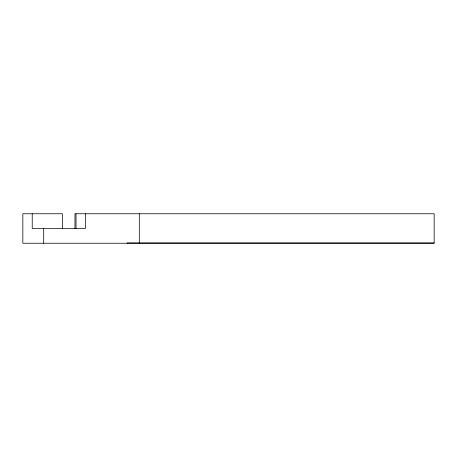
<?xml version="1.0" encoding="UTF-8"?>
<svg xmlns="http://www.w3.org/2000/svg" width="457" height="457" viewBox="0 0 457 457"><rect width="100%" height="100%" fill="white"/><g stroke="black" fill="none" stroke-linecap="round" stroke-linejoin="round"><path stroke-width="0.69" d="M434.15 242.947L127.092 242.947L127.092 243.244M139.305 213.756L139.305 243.244M85.396 213.756L85.396 228.5L32.23 228.5L32.23 213.756M76.016 213.756L76.016 228.5M74.971 228.5L74.971 213.756L434.15 213.756L434.15 243.244L22.85 243.244L22.85 213.756L62.46 213.756L62.46 228.5M43.701 228.5L43.701 243.244"/></g></svg>
